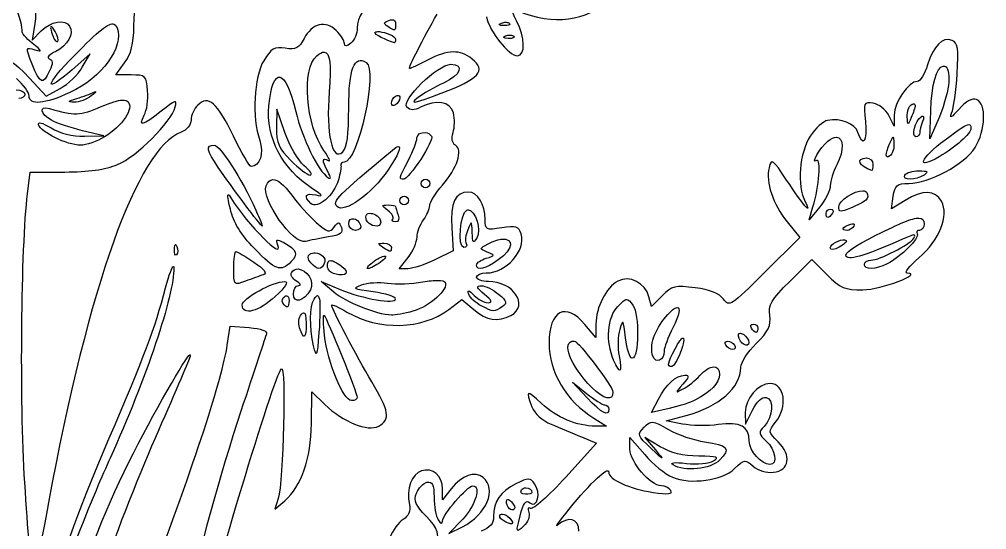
# Model space of a CAD drawing. Extents: x 11 to 129, y -2 to 168.
# Drawn here: x 68.8 to 128.8, y 90.3 to 122 of the extents above; entities that cross this region are included whole.
import ezdxf

# ---------------------------------------------------------------- set-up
doc = ezdxf.new("R2010")
doc.units = 0
doc.layers.get('0').update_dxf_attribs({"linetype": 'CONTINUOUS'})

msp = doc.modelspace()

# ---------------------------------------------------------------- linework, layer by layer
at = {"color": 7}
for points in [[(91.874357, 122.006541), (91.874357, 122.006541)], [(69.709992, 121.758493), (69.544077, 120.736541), (70.114583, 121.307047)], [(70.735802, 121.578246), (70.735802, 121.578246)], [(74.566199, 121.740303), (74.566199, 121.740303)], [(98.973459, 121.845036), (98.973459, 121.845036)], [(91.113681, 121.261299), (91.113681, 121.261299)], [(99.238043, 121.051286), (99.238043, 121.051286)], [(72.661199, 119.049269), (73.145715, 119.893182), (72.378423, 119.199753)], [(87.682917, 119.991849), (87.682917, 119.991849)], [(75.686268, 118.570265), (74.734869, 118.570265), (75.289393, 119.319918)], [(126.115298, 119.115417), (126.115298, 119.115417)], [(69.389185, 118.375687), (70.413341, 117.255617), (71.295285, 117.730214)], [(73.472034, 117.540044), (73.472034, 117.540044)], [(92.218868, 117.289792), (92.218868, 117.289792)], [(75.145525, 117.012531), (75.145525, 117.012531)], [(124.312274, 116.770548), (124.312274, 116.770548)], [(84.744938, 116.453598), (84.726199, 115.302659)], [(85.239931, 114.99839), (84.744938, 116.453598), (84.744938, 116.453598)], [(123.068732, 116.08704), (123.064874, 115.395265), (122.731389, 116.056723)], [(124.841993, 116.012626), (124.841993, 116.012626)], [(125.798351, 115.776155), (125.28517, 114.601515), (125.33974, 116.348868)], [(127.705556, 115.492829), (127.705556, 115.492829)], [(72.801757, 114.757508), (73.992382, 114.779007), (72.669465, 115.104223)], [(93.960707, 114.990674), (93.960707, 114.990674)], [(80.852258, 114.20464), (80.852258, 114.20464)], [(92.281705, 114.122508), (92.281705, 114.122508)], [(119.490242, 114.698529), (119.490242, 114.698529)], [(123.006445, 114.71231), (123.006445, 114.71231)], [(121.352798, 113.41089), (121.352798, 113.41089)], [(69.259648, 111.18839), (69.421705, 112.538315), (71.574753, 112.538315)], [(124.60938, 112.613282), (124.60938, 112.613282)], [(84.492482, 112.067577), (84.492482, 112.067577)], [(93.968423, 112.087973), (93.968423, 112.087973)], [(81.71491, 111.12445), (81.71491, 111.12445)], [(121.117981, 111.375802), (121.117981, 111.375802)], [(92.645507, 111.02964), (92.645507, 111.02964)], [(123.746175, 110.772222), (122.901716, 110.250772), (123.016919, 111.036806)], [(90.503485, 109.97296), (90.503485, 109.97296)], [(91.65332, 110.492204), (91.65332, 110.492204)], [(96.633549, 110.182423), (96.633549, 110.182423)], [(118.445689, 110.368182), (117.790296, 109.574432), (118.028421, 110.368182)], [(119.119275, 110.23589), (119.119275, 110.23589)], [(89.511299, 109.638925), (89.511299, 109.638925)], [(116.433755, 109.43277), (117.21152, 108.464835), (115.025952, 106.290841)], [(120.45928, 109.321425), (120.45928, 109.321425)], [(124.598354, 109.674753), (124.598354, 109.674753)], [(95.596716, 109.073927), (95.688215, 107.630296), (94.556572, 107.080733)], [(91.388737, 108.115365), (91.388737, 108.115365)], [(98.74195, 108.373333), (98.74195, 108.373333)], [(119.994604, 108.323724), (119.994604, 108.323724)], [(78.45447, 108.027721), (78.45447, 108.027721)], [(82.208246, 107.590057), (82.208246, 107.590057)], [(87.127842, 107.517297), (87.127842, 107.517297)], [(88.088061, 107.033881), (88.088061, 107.033881)], [(91.43945, 107.317204), (91.43945, 107.317204)], [(92.883632, 106.531723), (92.342341, 106.531723), (92.890797, 107.22901)], [(116.59526, 105.742935), (117.961173, 107.091757), (118.9032, 106.150283)], [(78.316667, 106.675039), (78.316667, 106.675039)], [(86.064547, 106.51188), (86.064547, 106.51188)], [(85.220638, 105.730808), (85.220638, 105.730808)], [(88.279882, 105.068799), (87.486132, 105.733562), (88.676757, 105.238019)], [(94.746741, 105.806325), (94.746741, 105.806325)], [(97.444938, 105.46457), (97.444938, 105.46457)], [(85.336944, 104.841147), (85.336944, 104.841147)], [(87.25793, 104.856029), (87.25793, 104.856029)], [(95.426389, 104.002197), (96.23447, 104.619007), (96.968138, 103.987865)], [(106.45731, 104.6168), (106.45731, 104.6168)], [(108.665478, 104.848863), (107.994648, 104.178035), (107.840309, 104.791535)], [(109.59152, 104.115746), (109.59152, 104.115746)], [(86.403547, 103.78998), (86.403547, 103.78998)], [(87.666381, 103.627369), (87.666381, 103.627369)], [(81.659786, 101.769223), (81.837829, 102.960399), (81.837829, 102.960399)], [(81.837829, 102.960399), (83.0257, 102.866142)], [(104.551757, 103.084974), (104.551757, 102.2576), (103.866597, 103.071744)], [(114.325355, 103.09214), (114.325355, 103.09214)], [(109.948706, 102.221769), (109.948706, 102.221769)], [(113.530504, 102.517773), (113.530504, 102.517773)], [(103.206242, 102.033807), (103.206242, 102.033807)], [(112.722423, 102.033807), (112.722423, 102.033807)], [(79.349092, 101.178871), (79.349092, 101.178871)], [(111.850399, 100.42591), (111.850399, 100.42591)], [(103.096548, 99.487742), (103.976842, 98.776674)], [(104.008259, 98.512091), (103.096548, 99.487742), (103.096548, 99.487742)], [(86.883105, 96.903094), (86.904048, 98.885815), (87.724257, 98.092065)], [(109.09267, 97.839609), (108.008979, 97.595972), (108.437274, 98.426103)], [(109.929414, 96.877739), (108.917382, 97.079483), (110.153207, 97.407456)], [(113.828711, 97.602034), (113.845797, 96.874432), (114.278503, 97.743699)], [(104.419465, 97.237132), (105.213215, 96.744344), (104.524748, 96.743243)], [(108.092765, 96.987431), (108.092765, 96.987431)], [(103.647765, 96.08509), (104.595303, 95.692626), (102.67983, 93.581471)], [(106.668423, 95.31394), (106.668423, 96.04375), (107.583441, 94.974393)], [(108.551376, 95.465525), (107.594465, 96.040993), (108.247657, 95.267089)], [(95.562539, 92.854419), (95.026757, 92.172564), (95.026757, 92.83733)], [(100.198812, 92.910643), (100.198812, 92.910643)], [(84.828174, 92.244223), (84.624774, 91.582765), (85.233868, 92.111932)], [(99.080947, 92.190203), (99.080947, 92.190203)], [(96.283529, 90.969262), (95.423632, 90.06527), (96.267544, 90.491908)], [(98.751319, 91.2818), (98.751319, 91.2818)]]:
    msp.add_lwpolyline(points, dxfattribs=at)
for points in [[(68.977425, 124.386137), (69.725331, 123.048742), (69.848109, 122.609613), (69.709992, 121.758493)], [(73.473138, 123.708143), (72.191256, 121.923858), (72.683316, 122.073828), (74.47635, 124.014066)], [(75.867618, 121.61187), (75.886623, 122.876276), (76.017783, 123.305226), (76.595221, 123.991466)], [(92.61464, 122.83116), (91.541417, 123.802414), (89.73509, 122.956961), (89.73509, 121.483436)], [(68.927266, 121.303189), (68.981924, 121.400677), (68.754199, 122.254589), (68.42125, 123.200473)], [(99.696103, 122.548938), (101.921172, 121.642327), (104.004217, 121.899968), (105.353225, 123.248979)], [(99.629956, 121.92937), (99.226949, 122.70869), (99.230172, 122.73878), (99.696103, 122.548938)], [(70.114583, 121.307047), (70.715751, 121.908217), (71.598846, 122.060538), (71.876818, 121.610769)], [(88.431466, 121.328547), (87.774969, 121.985044), (86.920098, 121.771557), (86.43276, 120.829146)], [(91.63127, 121.5799), (91.347126, 121.76002), (91.360015, 121.835172), (91.697418, 121.964648)], [(91.697418, 121.964648), (91.763698, 121.990084), (91.822643, 122.003919), (91.874357, 122.006541)], [(91.874357, 122.006541), (92.029503, 122.014406), (92.11634, 121.921372), (92.11634, 121.736996)], [(92.981199, 118.96714), (92.873949, 118.96714), (93.85992, 120.913985), (94.698786, 122.358215)], [(97.75748, 122.179072), (97.936411, 121.284399), (99.147709, 119.76089), (99.680118, 119.76089)], [(99.680118, 119.76089), (100.185638, 119.76089), (100.159193, 120.905936), (99.629956, 121.92937)], [(70.735802, 121.578246), (70.660029, 121.600423), (70.690331, 121.377278), (70.849905, 120.961438)], [(70.981646, 121.2624), (70.864682, 121.463537), (70.781268, 121.564942), (70.735802, 121.578246)], [(71.876818, 121.610769), (72.168856, 121.138239), (71.753417, 120.379826), (71.010859, 120.030985)], [(71.875715, 119.468745), (73.495352, 121.145083), (74.212585, 121.778858), (74.566199, 121.740303)], [(74.818655, 121.491705), (75.271291, 120.31216), (73.877447, 118.403906), (71.886188, 117.476654)], [(74.566199, 121.740303), (74.684069, 121.727451), (74.761652, 121.640253), (74.818655, 121.491705)], [(75.289393, 119.319918), (75.694055, 119.866675), (75.850713, 120.486706), (75.867618, 121.61187)], [(88.94134, 120.522119), (88.94134, 120.685456), (88.71171, 121.048303), (88.431466, 121.328547)], [(89.73509, 121.483436), (89.73509, 121.153575), (89.556497, 120.735798), (89.338215, 120.55464)], [(92.11634, 121.736996), (92.11634, 121.287283), (92.101202, 121.282011), (91.63127, 121.5799)], [(98.841168, 121.63392), (98.532942, 121.646614), (98.470249, 121.70931), (98.681314, 121.79377)], [(98.681314, 121.79377), (98.776813, 121.831986), (98.881542, 121.848821), (98.973459, 121.845036)], [(99.188434, 121.772827), (99.276352, 121.684909), (99.120079, 121.622433), (98.841168, 121.63392)], [(98.973459, 121.845036), (99.065374, 121.841249), (99.144472, 121.816786), (99.188434, 121.772827)], [(69.557855, 120.543063), (69.156286, 120.863803), (68.872611, 121.205704), (68.927266, 121.303189)], [(70.849905, 120.961438), (70.940639, 120.724981), (71.07062, 120.587392), (71.138742, 120.655512)], [(71.138742, 120.655512), (71.206865, 120.723635), (71.136081, 120.996826), (70.981646, 121.2624)], [(86.43276, 120.829146), (86.126757, 120.2374), (85.923363, 120.132918), (85.265839, 120.229424)], [(92.050195, 120.571175), (91.553301, 120.697159), (90.743958, 121.122533), (90.832562, 121.211137)], [(90.832562, 121.211137), (90.880159, 121.258734), (90.984417, 121.272249), (91.113681, 121.261299)], [(91.113681, 121.261299), (91.501474, 121.228445), (92.11634, 120.978191), (92.11634, 120.788354)], [(92.11634, 120.788354), (92.11634, 120.659807), (92.086577, 120.561947), (92.050195, 120.571175)], [(99.105751, 120.84017), (98.797525, 120.852864), (98.734832, 120.91556), (98.945898, 121.00002)], [(98.945898, 121.00002), (99.041396, 121.038236), (99.146126, 121.055071), (99.238043, 121.051286)], [(99.453017, 120.979077), (99.540935, 120.891159), (99.384663, 120.828683), (99.105751, 120.84017)], [(99.238043, 121.051286), (99.329957, 121.047499), (99.409055, 121.023036), (99.453017, 120.979077)], [(126.669823, 120.71394), (126.062128, 120.947138), (125.506051, 120.393813), (125.148467, 119.200303)], [(69.550689, 119.244401), (69.132854, 120.308105), (69.133827, 120.313913), (69.708889, 120.137369)], [(69.708889, 120.137369), (70.207451, 119.984311), (70.18655, 120.040914), (69.557855, 120.543063)], [(85.265839, 120.229424), (84.588629, 120.328817), (84.388466, 120.21349), (83.928037, 119.458272)], [(89.338215, 120.55464), (89.064011, 120.327073), (88.94134, 120.316933), (88.94134, 120.522119)], [(96.865612, 119.560247), (96.118576, 120.165162), (95.378919, 120.147972), (94.100715, 119.496307)], [(126.980157, 118.633655), (127.078994, 120.227705), (127.026853, 120.576935), (126.669823, 120.71394)], [(67.774673, 119.255424), (67.774673, 119.788443), (68.41884, 119.437229), (69.389185, 118.375687)], [(71.010859, 120.030985), (70.613468, 119.844301), (70.430768, 119.639534), (70.605165, 119.576232)], [(70.605165, 119.576232), (70.84397, 119.489545), (70.84984, 119.302191), (70.628868, 118.817209)], [(87.665278, 113.874463), (86.53377, 115.463523), (86.266254, 118.968322), (87.21659, 119.757032)], [(87.21659, 119.757032), (87.405377, 119.913708), (87.560311, 119.994468), (87.682917, 119.991849)], [(87.682917, 119.991849), (88.050737, 119.983992), (88.131692, 119.226801), (87.993801, 117.527366)], [(89.205923, 116.534627), (89.205923, 118.936886), (89.541181, 119.810538), (90.286857, 119.349684)], [(94.948485, 117.432557), (97.314794, 118.332301), (97.764944, 118.832015), (96.865612, 119.560247)], [(70.628868, 118.817209), (70.224591, 117.92992), (70.037946, 118.003969), (69.550689, 119.244401)], [(72.378423, 119.199753), (70.468823, 117.474083), (70.125821, 117.657586), (71.875715, 119.468745)], [(71.295285, 117.730214), (71.780425, 117.991475), (72.394947, 118.585158), (72.661199, 119.049269)], [(83.928037, 119.458272), (83.31244, 118.448534), (83.184379, 115.916651), (83.677235, 114.502847)], [(84.245537, 116.659753), (84.486544, 119.167955), (85.295542, 118.99331), (85.92454, 116.297052)], [(90.286857, 119.349684), (91.044508, 118.881429), (89.778659, 113.146307), (88.917639, 113.146307)], [(92.815283, 116.57707), (92.424163, 116.971191), (94.744828, 119.231723), (95.540491, 119.231723)], [(94.100715, 119.496307), (93.529853, 119.205265), (93.026148, 118.96714), (92.981199, 118.96714)], [(95.540491, 119.231723), (96.42451, 119.231723), (96.163641, 118.553724), (95.092904, 118.06866)], [(125.148467, 119.200303), (124.979241, 118.635486), (124.689887, 118.17339), (124.505201, 118.17339)], [(125.33974, 116.348868), (125.389742, 117.949413), (125.714334, 119.060793), (126.115298, 119.115417)], [(126.115298, 119.115417), (126.172581, 119.12322), (126.231314, 119.109394), (126.291137, 119.072423)], [(126.291137, 119.072423), (126.449294, 118.974678), (126.515543, 118.47182), (126.442171, 117.924792)], [(69.362173, 117.264437), (69.362173, 117.492111), (69.004984, 117.979128), (68.568423, 118.346471)], [(76.719244, 117.589102), (76.641641, 118.523763), (76.592949, 118.570265), (75.686268, 118.570265)], [(126.636749, 116.189015), (126.760232, 116.480057), (126.914834, 117.580136), (126.980157, 118.633655)], [(95.092904, 118.06866), (94.547202, 117.821448), (93.803058, 117.39177), (93.439257, 117.113403)], [(124.505201, 118.17339), (123.981365, 118.17339), (123.073078, 116.854043), (123.068732, 116.08704)], [(126.442171, 117.924792), (126.370331, 117.389199), (126.080599, 116.422241), (125.798351, 115.776155)], [(68.552438, 117.644223), (68.852068, 117.644223), (69.09759, 117.525162), (69.09759, 117.37964)], [(69.09759, 117.37964), (69.09759, 117.234121), (68.925844, 117.115057), (68.71615, 117.115057)], [(71.886188, 117.476654), (70.323411, 116.74893), (69.362173, 116.668129), (69.362173, 117.264437)], [(73.214066, 117.267191), (72.931593, 117.038117), (72.455343, 116.860543), (72.155733, 116.873074)], [(72.317791, 117.109545), (72.706571, 117.226924), (73.182821, 117.403928), (73.376124, 117.503112)], [(73.472034, 117.540044), (73.519823, 117.54126), (73.425922, 117.438994), (73.214066, 117.267191)], [(73.376124, 117.503112), (73.424449, 117.527908), (73.456106, 117.539637), (73.472034, 117.540044)], [(76.511438, 116.067747), (76.670495, 116.364949), (76.764041, 117.049558), (76.719244, 117.589102)], [(82.050049, 114.758061), (81.037371, 116.851376), (80.475596, 117.343078), (79.831407, 116.698889)], [(87.993801, 117.527366), (87.783913, 114.940602), (88.184874, 113.146103), (88.828894, 113.790126)], [(91.851757, 116.819053), (91.851757, 116.964573), (91.970818, 117.15741), (92.11634, 117.247348)], [(92.11634, 117.247348), (92.152721, 117.269833), (92.187243, 117.283682), (92.218868, 117.289792)], [(92.380923, 117.146476), (92.380923, 117.000957), (92.261859, 116.80812), (92.11634, 116.718182)], [(92.218868, 117.289792), (92.313746, 117.308122), (92.380923, 117.255617), (92.380923, 117.146476)], [(93.439257, 117.113403), (92.943319, 116.733935), (93.320957, 116.813717), (94.948485, 117.432557)], [(128.190075, 117.035131), (127.898793, 117.146908), (127.526915, 116.944225), (127.082132, 116.431548)], [(70.751237, 115.752451), (70.049311, 116.133352), (69.949952, 116.682661), (70.618945, 116.483915)], [(70.618945, 116.483915), (72.143487, 116.030993), (72.546554, 116.04581), (73.843004, 116.603529)], [(72.155733, 116.873074), (71.71861, 116.891322), (71.750563, 116.938292), (72.317791, 117.109545)], [(73.843004, 116.603529), (74.462615, 116.870076), (74.873299, 117.002148), (75.145525, 117.012531)], [(75.50106, 116.90284), (75.894415, 116.509484), (75.151491, 115.39739), (74.044198, 114.72223)], [(74.853933, 113.004092), (76.0303, 113.490832), (78.189032, 115.648085), (78.432973, 116.580928)], [(75.145525, 117.012531), (75.308861, 117.01876), (75.422356, 116.98154), (75.50106, 116.90284)], [(78.432973, 116.580928), (78.556604, 117.053682), (78.448315, 117.021745), (77.568117, 116.324614)], [(79.831407, 116.698889), (79.603019, 116.470501), (79.41634, 116.051036), (79.41634, 115.766785)], [(86.956965, 111.49707), (85.076961, 112.727703), (84.054707, 114.673733), (84.245537, 116.659753)], [(88.828894, 113.790126), (89.098715, 114.059945), (89.205923, 114.838926), (89.205923, 116.534627)], [(92.11634, 116.718182), (91.970818, 116.628243), (91.851757, 116.673531), (91.851757, 116.819053)], [(93.658092, 116.561085), (93.262331, 116.349283), (93.036779, 116.353875), (92.815283, 116.57707)], [(95.706957, 116.208308), (95.528136, 116.920786), (94.621423, 117.076649), (93.658092, 116.561085)], [(121.772274, 116.80748), (121.176257, 116.892634), (121.153019, 116.839255), (121.283346, 115.682999)], [(122.731389, 116.056723), (122.54799, 116.420527), (122.116418, 116.758308), (121.772274, 116.80748)], [(123.885082, 115.975144), (123.874852, 116.293979), (123.985401, 116.628243), (124.130923, 116.718182)], [(124.130923, 116.718182), (124.203683, 116.763151), (124.267691, 116.779706), (124.312274, 116.770548)], [(124.376767, 116.667469), (124.366542, 116.54974), (124.25599, 116.215473), (124.130923, 115.924432)], [(124.312274, 116.770548), (124.356859, 116.761387), (124.381875, 116.726335), (124.376767, 116.667469)], [(128.089753, 114.055813), (128.757268, 115.135874), (128.813027, 116.796083), (128.190075, 117.035131)], [(77.568117, 116.324614), (76.388386, 115.390255), (76.112965, 115.323191), (76.511438, 116.067747)], [(85.92454, 116.297052), (86.30594, 114.662122), (87.323312, 112.566044), (87.912222, 112.202076)], [(95.683807, 114.984609), (95.785291, 115.304322), (95.795629, 115.855011), (95.706957, 116.208308)], [(124.130923, 115.924432), (123.911693, 115.414253), (123.903032, 115.416251), (123.885082, 115.975144)], [(124.420314, 114.733807), (124.112401, 114.733807), (124.370981, 115.745805), (124.73671, 115.971836)], [(124.73671, 115.971836), (124.780353, 115.998808), (124.815693, 116.012095), (124.841993, 116.012626)], [(124.841993, 116.012626), (124.920891, 116.014218), (124.920629, 115.899195), (124.837032, 115.681345)], [(127.082132, 116.431548), (126.63809, 115.919617), (126.487851, 115.838072), (126.636749, 116.189015)], [(69.947014, 115.473536), (69.878818, 115.69006), (70.165541, 115.616934), (70.725329, 115.275651)], [(72.537173, 114.205743), (71.728025, 114.205038), (70.094706, 115.004633), (69.947014, 115.473536)], [(72.669465, 115.104223), (71.941859, 115.28309), (71.07866, 115.574775), (70.751237, 115.752451)], [(79.41634, 115.766785), (79.41634, 115.468473), (79.154488, 115.150166), (78.797325, 115.014375)], [(118.93572, 115.747492), (118.674667, 115.697217), (118.188977, 115.252619), (117.85644, 114.759161)], [(120.823632, 114.99784), (120.648834, 115.548574), (119.751949, 115.904685), (118.93572, 115.747492)], [(121.283346, 115.682999), (121.421694, 114.455572), (121.132481, 114.02474), (120.823632, 114.99784)], [(124.837032, 115.681345), (124.739541, 115.427289), (124.66009, 115.110514), (124.66009, 114.976893)], [(126.240424, 114.54474), (127.129306, 115.208352), (127.530118, 115.486671), (127.705556, 115.492829)], [(127.705556, 115.492829), (127.810819, 115.496526), (127.83509, 115.402261), (127.83509, 115.234861)], [(78.797325, 115.014375), (76.084517, 113.982966), (73.042622, 105.47808), (70.564925, 91.997279)], [(70.725329, 115.275651), (71.294094, 114.928893), (72.037375, 114.743707), (72.801757, 114.757508)], [(74.044198, 114.72223), (73.57916, 114.438678), (72.900975, 114.206009), (72.537173, 114.205743)], [(83.139249, 112.881723), (83.039658, 112.881723), (82.54932, 113.726022), (82.050049, 114.758061)], [(84.726199, 115.302659), (84.710578, 114.333771), (84.850297, 114.009432), (85.60759, 113.25214)], [(86.426698, 112.947868), (86.046115, 113.275288), (85.512106, 114.198025), (85.239931, 114.99839)], [(93.439257, 114.657186), (93.439257, 114.895878), (93.706569, 115.018857), (93.960707, 114.990674)], [(94.343251, 114.769635), (94.421065, 114.643727), (94.119164, 113.988884), (93.672423, 113.314426)], [(93.960707, 114.990674), (94.113192, 114.973763), (94.261034, 114.902663), (94.343251, 114.769635)], [(95.827675, 114.199678), (95.62498, 114.324951), (95.57004, 114.626161), (95.683807, 114.984609)], [(117.85644, 114.759161), (117.18535, 113.763338), (117.02921, 111.692538), (117.548863, 110.68127)], [(122.808007, 114.336932), (122.917622, 114.592021), (122.974594, 114.718852), (123.006445, 114.71231)], [(124.66009, 114.976893), (124.66009, 114.843278), (124.55221, 114.733807), (124.420314, 114.733807)], [(127.83509, 115.234861), (127.83509, 114.934074), (126.849293, 114.055728), (125.872765, 113.486407)], [(81.099753, 112.828256), (80.37935, 113.88983), (80.322838, 114.20464), (80.852258, 114.20464)], [(80.852258, 114.20464), (81.220928, 114.20464), (82.534983, 112.152975), (83.436906, 110.169743)], [(83.677235, 114.502847), (83.958331, 113.69649), (83.688024, 112.881723), (83.139249, 112.881723)], [(92.281705, 114.122508), (92.497456, 114.145862), (92.273498, 113.59535), (91.65332, 112.674465)], [(91.917904, 113.900368), (92.089207, 114.043212), (92.209789, 114.114724), (92.281705, 114.122508)], [(92.91009, 113.278598), (93.201132, 113.84946), (93.439257, 114.469672), (93.439257, 114.657186)], [(95.022899, 111.726926), (95.945238, 112.777414), (96.310806, 113.901087), (95.827675, 114.199678)], [(118.258277, 113.246628), (117.865734, 113.004024), (118.462507, 114.046762), (118.945643, 114.447726)], [(118.945643, 114.447726), (119.162068, 114.627344), (119.34597, 114.703885), (119.490242, 114.698529)], [(119.490242, 114.698529), (119.923066, 114.682456), (119.996687, 113.925991), (119.502369, 112.978187)], [(122.808007, 113.543182), (122.495062, 113.349772), (122.495062, 113.608671), (122.808007, 114.336932)], [(123.05385, 114.286219), (123.064081, 113.967384), (122.953526, 113.63312), (122.808007, 113.543182)], [(123.006445, 114.71231), (123.038297, 114.705765), (123.04489, 114.565667), (123.05385, 114.286219)], [(125.872765, 113.486407), (124.393844, 112.624184), (124.647957, 113.355851), (126.240424, 114.54474)], [(87.934823, 113.246628), (88.108959, 113.139003), (87.987838, 113.421473), (87.665278, 113.874463)], [(88.47777, 110.389128), (88.171827, 110.716644), (88.49513, 111.04626), (91.917904, 113.900368)], [(123.976584, 111.82339), (125.224122, 111.82339), (127.459878, 113.036655), (128.089753, 114.055813)], [(71.574753, 112.538315), (73.028624, 112.538075), (74.093189, 112.689321), (74.853933, 113.004092)], [(85.60759, 113.25214), (86.102362, 112.757371), (86.644912, 112.352557), (86.813099, 112.352557)], [(86.813099, 112.352557), (86.981287, 112.352557), (86.807277, 112.620445), (86.426698, 112.947868)], [(87.909465, 112.567531), (87.532597, 113.271695), (87.540569, 113.49029), (87.934823, 113.246628)], [(88.720303, 112.947868), (88.744174, 112.838727), (88.6749, 112.435205), (88.566515, 112.051042)], [(88.917639, 113.146307), (88.785099, 113.146307), (88.696427, 113.057006), (88.720303, 112.947868)], [(92.620702, 112.087973), (92.302322, 112.087973), (92.301385, 112.084654), (92.91009, 113.278598)], [(93.672423, 113.314426), (93.225682, 112.639969), (92.752508, 112.087973), (92.620702, 112.087973)], [(116.393516, 112.03616), (115.530709, 113.339612), (115.452793, 113.395052), (115.305417, 112.80786)], [(118.028421, 110.368182), (118.415991, 111.658984), (118.557525, 113.431574), (118.258277, 113.246628)], [(119.502369, 112.978187), (119.284984, 112.56137), (119.105533, 111.98214), (119.10384, 111.691098)], [(121.683529, 112.638086), (120.887374, 112.889504), (120.66423, 113.41089), (121.352798, 113.41089)], [(121.352798, 113.41089), (121.57108, 113.41089), (121.749673, 113.232297), (121.749673, 113.014015)], [(121.749673, 113.014015), (121.749673, 112.795733), (121.71991, 112.6266), (121.683529, 112.638086)], [(83.825512, 109.177557), (83.744316, 109.177557), (81.909722, 111.634699), (81.099753, 112.828256)], [(87.912222, 112.202076), (88.117138, 112.075417), (88.116639, 112.180426), (87.909465, 112.567531)], [(91.65332, 112.674465), (90.657395, 111.19564), (88.903378, 109.933514), (88.47777, 110.389128)], [(115.305417, 112.80786), (115.079238, 111.906688), (115.530723, 110.556475), (116.433755, 109.43277)], [(124.924673, 112.352557), (124.401893, 112.014711), (123.525246, 112.014711), (123.734048, 112.352557)], [(123.734048, 112.352557), (123.823984, 112.498079), (124.217786, 112.61554), (124.60938, 112.613282)], [(124.60938, 112.613282), (125.166264, 112.610113), (125.235089, 112.553163), (124.924673, 112.352557)], [(84.076867, 111.674563), (84.174632, 111.929331), (84.314736, 112.059644), (84.492482, 112.067577)], [(84.492482, 112.067577), (84.788728, 112.080805), (85.188439, 111.753757), (85.667122, 111.095784)], [(88.566515, 112.051042), (88.297927, 111.099061), (87.239814, 110.190616), (86.851685, 110.578745)], [(93.70384, 111.82339), (93.70384, 111.968912), (93.822901, 112.087973), (93.968423, 112.087973)], [(93.968423, 111.558807), (93.822901, 111.558807), (93.70384, 111.677871), (93.70384, 111.82339)], [(93.968423, 112.087973), (94.113943, 112.087973), (94.233007, 111.968912), (94.233007, 111.82339)], [(94.233007, 111.82339), (94.233007, 111.677871), (94.113943, 111.558807), (93.968423, 111.558807)], [(94.233007, 110.449761), (94.233007, 110.6574), (94.588437, 111.232106), (95.022899, 111.726926)], [(117.548863, 110.68127), (118.001954, 109.799526), (117.430409, 110.469717), (116.393516, 112.03616)], [(123.016919, 111.036806), (123.117252, 111.720421), (123.242781, 111.82339), (123.976584, 111.82339)], [(69.090424, 93.237513), (68.771556, 98.335346), (68.861392, 107.872118), (69.259648, 111.18839)], [(81.854918, 110.23589), (81.720755, 110.812659), (81.673406, 111.090131), (81.71491, 111.12445)], [(81.71491, 111.12445), (81.739811, 111.145038), (81.796769, 111.078072), (81.886338, 110.935381)], [(86.524262, 108.220095), (85.759355, 108.012577), (83.7565, 110.839704), (84.076867, 111.674563)], [(86.851685, 110.578745), (86.388344, 111.042083), (86.510427, 111.255909), (87.155404, 111.111219)], [(87.155404, 111.111219), (87.647283, 111.000873), (87.612801, 111.067768), (86.956965, 111.49707)], [(96.63741, 111.294223), (95.814718, 111.294223), (95.499053, 110.621166), (95.596716, 109.073927)], [(97.67259, 109.588763), (97.67259, 110.540103), (97.214868, 111.294223), (96.63741, 111.294223)], [(119.10384, 111.691098), (119.10222, 111.400057), (118.806191, 110.804746), (118.445689, 110.368182)], [(119.633007, 110.367078), (119.633007, 110.785442), (120.61902, 111.377496), (121.117981, 111.375802)], [(121.117981, 111.375802), (121.233128, 111.375413), (121.322538, 111.343011), (121.367683, 111.269969)], [(121.367683, 111.269969), (121.465126, 111.1123), (121.441983, 110.897264), (121.31642, 110.792065)], [(126.003953, 110.725921), (125.62505, 111.433906), (124.842626, 111.449869), (123.746175, 110.772222)], [(81.886338, 110.935381), (82.951306, 109.238788), (85.188871, 106.983516), (84.798958, 107.999609)], [(85.667122, 111.095784), (86.06413, 110.550082), (86.75101, 109.788449), (87.192886, 109.403004)], [(92.380923, 110.765057), (92.380923, 110.910579), (92.499984, 111.02964), (92.645507, 111.02964)], [(92.645507, 110.500473), (92.499984, 110.500473), (92.380923, 110.619537), (92.380923, 110.765057)], [(92.645507, 111.02964), (92.791026, 111.02964), (92.91009, 110.910579), (92.91009, 110.765057)], [(92.91009, 110.765057), (92.91009, 110.619537), (92.791026, 110.500473), (92.645507, 110.500473)], [(121.31642, 110.792065), (121.190853, 110.686861), (120.760795, 110.4616), (120.360612, 110.291564)], [(124.606623, 107.208616), (125.891981, 108.308831), (126.490801, 109.816234), (126.003953, 110.725921)], [(83.34375, 107.788493), (82.496431, 108.667189), (82.048553, 109.403439), (81.854918, 110.23589)], [(83.436906, 110.169743), (83.685078, 109.624038), (83.860095, 109.177557), (83.825512, 109.177557)], [(90.264257, 109.75082), (90.264257, 109.8945), (90.36672, 109.964164), (90.503485, 109.97296)], [(90.503485, 109.97296), (90.731425, 109.987622), (91.053906, 109.833622), (91.153369, 109.574432)], [(91.648909, 110.135018), (91.213884, 110.465354), (91.214417, 110.484245), (91.65332, 110.492204)], [(91.935543, 109.614118), (92.030293, 109.708868), (91.901309, 109.943358), (91.648909, 110.135018)], [(91.65332, 110.492204), (91.907981, 110.49683), (92.11634, 110.450534), (92.11634, 110.389678)], [(92.11634, 110.389678), (92.11634, 110.328817), (92.188414, 110.090692), (92.276744, 109.860512)], [(93.844401, 109.558997), (94.058057, 109.841473), (94.233007, 110.242124), (94.233007, 110.449761)], [(96.350226, 107.85464), (95.941309, 107.85464), (96.125812, 110.032532), (96.546458, 110.170846)], [(96.546458, 110.170846), (96.575606, 110.18043), (96.604602, 110.183927), (96.633549, 110.182423)], [(96.633549, 110.182423), (97.067774, 110.159828), (97.457974, 108.951993), (97.152796, 108.429007)], [(118.839257, 109.971307), (118.839257, 110.116829), (118.965164, 110.23589), (119.119275, 110.23589)], [(118.955563, 109.706723), (118.891391, 109.706723), (118.839257, 109.825787), (118.839257, 109.971307)], [(119.236132, 109.971307), (119.146196, 109.825787), (119.019735, 109.706723), (118.955563, 109.706723)], [(119.119275, 110.23589), (119.273385, 110.23589), (119.326067, 110.116829), (119.236132, 109.971307)], [(120.360612, 110.291564), (119.758869, 110.035879), (119.633007, 110.04916), (119.633007, 110.367078)], [(87.192886, 109.403004), (87.89521, 108.790365), (88.033372, 108.753235), (88.293662, 109.109205)], [(88.293662, 109.109205), (88.560439, 109.474031), (88.608608, 109.472245), (88.754481, 109.092119)], [(89.205923, 109.331895), (89.205923, 109.565513), (89.34846, 109.662186), (89.511299, 109.638925)], [(89.624848, 108.912973), (89.394442, 108.912973), (89.205923, 109.101489), (89.205923, 109.331895)], [(89.511299, 109.638925), (89.674136, 109.615661), (89.857275, 109.472465), (89.939041, 109.227166)], [(90.961546, 109.177557), (90.568396, 109.177557), (90.264257, 109.42758), (90.264257, 109.75082)], [(91.153369, 109.574432), (91.240681, 109.346893), (91.159045, 109.177557), (90.961546, 109.177557)], [(92.100355, 109.44214), (91.915014, 109.44214), (91.840789, 109.519367), (91.935543, 109.614118)], [(92.276744, 109.860512), (92.371384, 109.613881), (92.298943, 109.44214), (92.100355, 109.44214)], [(93.447526, 108.485782), (93.452157, 108.793579), (93.63075, 109.276523), (93.844401, 109.558997)], [(96.87002, 108.780682), (96.846144, 109.544392), (96.835547, 109.551157), (96.596618, 108.954866)], [(98.703364, 109.071723), (97.728938, 108.915906), (97.67259, 108.944303), (97.67259, 109.588763)], [(120.308246, 109.278428), (120.367109, 109.301018), (120.417661, 109.315219), (120.45928, 109.321425)], [(120.45928, 109.321425), (120.584138, 109.340038), (120.626367, 109.286734), (120.556844, 109.174249)], [(121.975121, 108.628547), (123.414051, 109.352024), (124.206381, 109.682034), (124.598354, 109.674753)], [(124.598354, 109.674753), (124.833538, 109.670384), (124.924673, 109.544564), (124.924673, 109.309848)], [(124.924673, 109.309848), (124.924673, 109.091566), (124.798212, 108.912973), (124.644105, 108.912973)], [(88.754481, 109.092119), (88.880301, 108.764217), (88.694554, 108.630486), (87.937027, 108.502868)], [(89.939041, 109.227166), (89.996645, 109.054361), (89.855257, 108.912973), (89.624848, 108.912973)], [(96.596618, 108.954866), (96.460042, 108.614004), (96.415219, 108.227049), (96.496849, 108.094969)], [(97.152796, 108.429007), (96.942676, 108.06892), (96.890228, 108.134125), (96.87002, 108.780682)], [(99.908871, 108.688076), (99.758799, 109.160908), (99.592031, 109.213828), (98.703364, 109.071723)], [(120.146188, 108.912973), (119.765603, 108.912973), (119.849877, 109.102536), (120.308246, 109.278428)], [(120.556844, 109.174249), (120.467938, 109.030395), (120.28312, 108.912973), (120.146188, 108.912973)], [(124.644105, 108.912973), (124.489989, 108.912973), (124.426269, 108.811881), (124.502443, 108.688629)], [(84.798958, 107.999609), (84.652654, 108.380869), (84.707792, 108.40225), (85.182052, 108.148436)], [(85.182052, 108.148436), (85.983154, 107.719698), (86.090994, 107.423579), (85.617513, 106.950095)], [(87.937027, 108.502868), (87.397946, 108.412049), (86.762203, 108.284648), (86.524262, 108.220095)], [(91.32259, 107.85464), (90.983421, 108.073828), (90.993042, 108.111894), (91.388737, 108.115365)], [(91.388737, 108.115365), (91.6434, 108.117592), (91.851757, 108.000162), (91.851757, 107.85464)], [(92.890797, 107.22901), (93.1924, 107.612437), (93.442897, 108.177985), (93.447526, 108.485782)], [(97.745903, 106.26714), (98.981548, 106.26714), (100.232735, 107.667668), (99.908871, 108.688076)], [(97.859452, 108.077881), (98.214623, 108.267963), (98.513669, 108.358395), (98.74195, 108.373333)], [(98.74195, 108.373333), (99.42679, 108.41815), (99.474985, 107.779244), (98.491698, 107.079079)], [(119.10384, 107.817158), (119.10384, 108.055094), (119.71716, 108.372207), (119.994604, 108.323724)], [(120.090517, 108.279077), (120.154914, 108.214679), (119.959109, 108.029197), (119.655607, 107.866767)], [(120.098786, 107.28303), (119.91833, 107.463483), (120.529491, 107.901695), (121.975121, 108.628547)], [(119.994604, 108.323724), (120.034239, 108.316799), (120.067369, 108.302222), (120.090517, 108.279077)], [(124.108326, 108.576181), (121.269822, 107.34482), (120.337749, 107.044064), (120.098786, 107.28303)], [(121.627855, 107.06089), (122.162102, 107.06089), (124.040781, 108.024216), (124.288573, 108.425147)], [(124.502443, 108.688629), (124.660525, 108.432848), (123.489844, 107.2723), (122.626659, 106.828827)], [(124.288573, 108.425147), (124.414785, 108.629368), (124.35218, 108.681963), (124.108326, 108.576181)], [(78.51786, 107.397132), (78.429942, 107.309214), (78.367467, 107.465484), (78.378953, 107.744395)], [(78.378953, 107.744395), (78.386889, 107.937038), (78.414366, 108.033795), (78.45447, 108.027721)], [(78.45447, 108.027721), (78.478532, 108.024078), (78.507133, 107.983398), (78.538807, 107.904249)], [(78.538807, 107.904249), (78.615238, 107.713255), (78.605778, 107.485053), (78.51786, 107.397132)], [(82.062173, 106.538339), (82.062173, 107.116821), (82.127767, 107.590057), (82.208246, 107.590057)], [(82.208246, 107.590057), (82.288727, 107.590057), (82.786497, 107.296958), (83.313984, 106.938521)], [(85.617513, 106.950095), (84.977159, 106.309741), (84.655499, 106.428162), (83.34375, 107.788493)], [(86.787742, 107.435165), (86.891334, 107.49919), (87.010234, 107.523173), (87.127842, 107.517297)], [(87.127842, 107.517297), (87.480668, 107.499661), (87.82212, 107.210408), (87.705517, 106.906548)], [(91.851757, 107.85464), (91.851757, 107.531953), (91.821914, 107.531953), (91.32259, 107.85464)], [(96.496849, 108.094969), (96.578479, 107.962886), (96.512702, 107.85464), (96.350226, 107.85464)], [(97.810396, 107.563598), (97.298829, 107.766572), (97.300223, 107.77859), (97.859452, 108.077881)], [(97.738737, 107.177747), (98.310785, 107.349335), (98.313212, 107.364101), (97.810396, 107.563598)], [(119.655607, 107.866767), (119.351908, 107.704232), (119.10384, 107.681999), (119.10384, 107.817158)], [(83.313984, 106.938521), (83.975837, 106.488778), (84.155678, 106.245098), (83.894964, 106.152487)], [(86.843966, 106.904897), (86.6546, 107.133071), (86.632768, 107.339387), (86.787742, 107.435165)], [(87.705517, 106.906548), (87.522919, 106.430668), (87.237962, 106.43016), (86.843966, 106.904897)], [(87.883007, 106.683308), (87.883007, 106.917394), (87.946617, 107.034285), (88.088061, 107.033881)], [(88.088061, 107.033881), (88.229502, 107.033475), (88.44838, 106.916107), (88.758339, 106.681103)], [(90.411983, 106.539992), (90.275029, 106.535367), (90.394093, 106.706676), (90.676566, 106.920329)], [(91.174866, 106.936867), (90.892393, 106.723217), (90.548937, 106.544621), (90.411983, 106.539992)], [(90.676566, 106.920329), (90.95904, 107.13398), (91.302496, 107.312576), (91.43945, 107.317204)], [(91.43945, 107.317204), (91.576404, 107.32183), (91.45734, 107.150521), (91.174866, 106.936867)], [(94.556572, 107.080733), (93.934215, 106.778662), (93.181339, 106.531723), (92.883632, 106.531723)], [(97.143423, 106.765437), (97.143423, 106.893984), (97.411314, 107.079534), (97.738737, 107.177747)], [(98.491698, 107.079079), (97.680258, 106.501286), (97.143423, 106.376298), (97.143423, 106.765437)], [(121.220507, 106.796307), (121.220507, 106.941829), (121.403776, 107.06089), (121.627855, 107.06089)], [(123.884532, 106.256116), (123.676438, 106.262218), (124.001634, 106.690767), (124.606623, 107.208616)], [(78.343125, 106.57582), (78.382196, 104.920099), (76.619001, 99.654701), (74.385399, 94.757765)], [(77.833251, 105.341098), (78.054776, 106.168749), (78.247734, 106.690524), (78.316667, 106.675039)], [(78.316667, 106.675039), (78.332576, 106.671466), (78.341624, 106.639487), (78.343125, 106.57582)], [(82.789779, 105.752305), (82.073465, 105.490543), (82.062173, 105.502871), (82.062173, 106.538339)], [(85.643971, 106.283125), (85.750905, 106.456147), (85.902794, 106.522207), (86.064547, 106.51188)], [(86.064547, 106.51188), (86.549814, 106.480895), (87.123002, 105.766557), (86.831289, 105.221484)], [(88.346029, 106.200993), (88.091368, 106.25882), (87.883007, 106.475697), (87.883007, 106.683308)], [(88.758339, 106.681103), (89.284014, 106.282544), (89.072472, 106.036034), (88.346029, 106.200993)], [(122.626659, 106.828827), (121.9101, 106.460688), (121.220507, 106.444638), (121.220507, 106.796307)], [(82.59134, 104.276703), (82.59134, 104.684963), (84.504877, 105.743197), (85.220638, 105.730808)], [(83.894964, 106.152487), (83.687181, 106.07868), (83.189961, 105.898541), (82.789779, 105.752305)], [(85.220638, 105.730808), (85.488867, 105.726162), (85.28709, 105.40109), (84.64572, 104.804766)], [(85.959267, 105.762227), (85.701545, 105.912268), (85.559561, 106.146546), (85.643971, 106.283125)], [(86.09707, 105.481659), (86.278974, 105.486081), (86.21699, 105.612187), (85.959267, 105.762227)], [(89.999673, 105.52796), (90.363475, 105.665202), (91.093282, 105.709717), (91.62135, 105.627178)], [(91.62135, 105.627178), (92.149416, 105.54464), (93.133932, 105.580414), (93.809123, 105.706553)], [(93.809123, 105.706553), (94.18506, 105.776784), (94.506923, 105.81007), (94.746741, 105.806325)], [(94.746741, 105.806325), (94.98656, 105.80258), (95.144079, 105.761897), (95.191572, 105.685057)], [(97.143423, 106.002557), (97.143423, 106.148079), (97.414481, 106.26714), (97.745903, 106.26714)], [(97.878194, 105.737973), (97.47401, 105.737973), (97.143423, 105.857037), (97.143423, 106.002557)], [(99.277178, 103.630676), (100.418059, 104.241259), (99.42447, 105.737973), (97.878194, 105.737973)], [(105.910504, 105.757266), (105.182091, 105.36743), (104.551757, 104.127684), (104.551757, 103.084974)], [(107.840309, 104.791535), (107.62451, 105.651354), (106.636642, 106.145883), (105.910504, 105.757266)], [(115.025952, 106.290841), (112.939994, 104.215723), (112.823904, 104.140466), (112.466659, 104.641055)], [(115.344002, 103.614141), (115.24727, 104.27322), (115.441597, 104.603604), (116.59526, 105.742935)], [(118.9032, 106.150283), (119.728688, 105.324794), (120.002946, 105.210094), (121.127904, 105.21983)], [(121.127904, 105.21983), (122.256618, 105.229584), (124.907508, 106.226133), (123.884532, 106.256116)], [(74.318151, 95.94839), (76.558236, 101.183186), (77.127092, 102.702795), (77.833251, 105.341098)], [(85.76634, 104.952492), (85.76634, 105.238968), (85.91517, 105.477228), (86.09707, 105.481659)], [(86.831289, 105.221484), (86.44235, 104.494748), (85.76634, 104.323992), (85.76634, 104.952492)], [(88.676757, 105.238019), (90.086191, 104.651756), (92.11634, 104.30567), (92.11634, 104.651528)], [(90.727279, 105.086438), (89.48004, 105.258785), (89.405751, 105.303907), (89.999673, 105.52796)], [(95.191572, 105.685057), (95.443858, 105.276848), (94.214614, 104.17052), (93.193966, 103.886993)], [(96.658907, 104.939262), (96.561148, 105.235161), (96.641624, 105.218924), (96.987431, 104.873117)], [(97.635658, 104.935404), (97.146, 105.343333), (97.104939, 105.457656), (97.444938, 105.46457)], [(97.444938, 105.46457), (97.683475, 105.469413), (98.159725, 105.237819), (98.503272, 104.949735)], [(110.714344, 105.342752), (109.469408, 105.502922), (109.271856, 105.45524), (108.665478, 104.848863)], [(112.466659, 104.641055), (112.214474, 104.994433), (111.642706, 105.22331), (110.714344, 105.342752)], [(84.64572, 104.804766), (83.625526, 103.856234), (82.59134, 103.590457), (82.59134, 104.276703)], [(85.115908, 104.396867), (85.032184, 104.532334), (85.084872, 104.717771), (85.232765, 104.809174)], [(85.501757, 104.562783), (85.501757, 104.098034), (85.342716, 104.02988), (85.115908, 104.396867)], [(85.232765, 104.809174), (85.269739, 104.832026), (85.304802, 104.842228), (85.336944, 104.841147)], [(85.336944, 104.841147), (85.433368, 104.837899), (85.501757, 104.732935), (85.501757, 104.562783)], [(87.023112, 101.73615), (86.76255, 102.908684), (86.777057, 104.195205), (87.056186, 104.635543)], [(87.056186, 104.635543), (87.149418, 104.782623), (87.210059, 104.856029), (87.25793, 104.856029)], [(87.25793, 104.856029), (87.3058, 104.856029), (87.341115, 104.782623), (87.384709, 104.635543)], [(87.384709, 104.635543), (87.44224, 104.441442), (87.429154, 103.508858), (87.355494, 102.562973)], [(91.851757, 103.64115), (90.944596, 103.679899), (89.019925, 104.449191), (88.279882, 105.068799)], [(92.11634, 104.651528), (92.11634, 104.785115), (91.491266, 104.980867), (90.727279, 105.086438)], [(97.428953, 104.220478), (97.076644, 104.400234), (96.730168, 104.723576), (96.658907, 104.939262)], [(96.987431, 104.873117), (97.239495, 104.621053), (97.628834, 104.415057), (97.85284, 104.415057)], [(97.85284, 104.415057), (98.145831, 104.415057), (98.084996, 104.56107), (97.635658, 104.935404)], [(98.503272, 104.949735), (99.036347, 104.502709), (99.069632, 104.386781), (98.730923, 104.159843)], [(105.914912, 104.190713), (106.192896, 104.468696), (106.337379, 104.608311), (106.45731, 104.6168)], [(106.45731, 104.6168), (106.577237, 104.625292), (106.6724, 104.502447), (106.851981, 104.256857)], [(88.14759, 104.26623), (88.14759, 104.33823), (88.574773, 104.145374), (89.096785, 103.837382)], [(90.642392, 99.496564), (89.689249, 101.077274), (88.14759, 104.02498), (88.14759, 104.26623)], [(89.096785, 103.837382), (91.074133, 102.670717), (93.772536, 102.740742), (95.426389, 104.002197)], [(96.968138, 103.987865), (97.75974, 103.306962), (98.467683, 103.197448), (99.277178, 103.630676)], [(98.730923, 104.159843), (98.230645, 103.824653), (98.202104, 103.826005), (97.428953, 104.220478)], [(103.866597, 103.071744), (102.681016, 104.480724), (101.64134, 103.938053), (101.64134, 101.910334)], [(105.652536, 100.855309), (105.145956, 101.967126), (105.270145, 103.545945), (105.914912, 104.190713)], [(106.851981, 104.256857), (107.270954, 103.683872), (107.228742, 100.971691), (106.800715, 100.966103)], [(108.896438, 103.542482), (109.221135, 103.919731), (109.457894, 104.103111), (109.59152, 104.115746)], [(109.59152, 104.115746), (109.814227, 104.136805), (109.750787, 103.683951), (109.332449, 102.863938)], [(86.154395, 102.854015), (86.057373, 103.159707), (86.109073, 103.540707), (86.269048, 103.700682)], [(86.269048, 103.700682), (86.321908, 103.753539), (86.366367, 103.784092), (86.403547, 103.78998)], [(86.403547, 103.78998), (86.515084, 103.807638), (86.56009, 103.606642), (86.56009, 103.145057)], [(87.698902, 102.381073), (87.618982, 103.088855), (87.60633, 103.623234), (87.666381, 103.627369)], [(87.666381, 103.627369), (87.670383, 103.627645), (87.674958, 103.625853), (87.679609, 103.621307)], [(87.679609, 103.621307), (87.858431, 103.446504), (89.73509, 98.804942), (89.73509, 98.537449)], [(93.193966, 103.886993), (92.673836, 103.742504), (92.070039, 103.631836), (91.851757, 103.64115)], [(106.391162, 102.22563), (106.258374, 103.381895), (106.227801, 103.427318), (106.031219, 102.759758)], [(108.093315, 101.09178), (107.854826, 101.713278), (108.182119, 102.712557), (108.896438, 103.542482)], [(114.502847, 101.878364), (115.26901, 102.644527), (115.435817, 102.988553), (115.344002, 103.614141)], [(83.0257, 102.866142), (83.777542, 102.806345), (84.171782, 102.660278), (84.099465, 102.468714)], [(86.56009, 103.145057), (86.56009, 102.1678), (86.407024, 102.058047), (86.154395, 102.854015)], [(106.031219, 102.759758), (105.913095, 102.358616), (105.894508, 101.614475), (105.989879, 101.106111)], [(109.332449, 102.863938), (109.031255, 102.273554), (108.78509, 101.613747), (108.78509, 101.398256)], [(114.209048, 102.827557), (114.119112, 102.973079), (114.171245, 103.09214), (114.325355, 103.09214)], [(114.489066, 102.562973), (114.424895, 102.562973), (114.298984, 102.682037), (114.209048, 102.827557)], [(114.325355, 103.09214), (114.479462, 103.09214), (114.605923, 102.973079), (114.605923, 102.827557)], [(114.605923, 102.827557), (114.605923, 102.682037), (114.553238, 102.562973), (114.489066, 102.562973)], [(84.099465, 102.468714), (84.036614, 102.302231), (83.320676, 100.141569), (82.508107, 97.667078)], [(87.355494, 102.562973), (87.236342, 101.032922), (87.199653, 100.941703), (87.023112, 101.73615)], [(89.370738, 98.32964), (88.870595, 98.32964), (87.887271, 100.712326), (87.698902, 102.381073)], [(106.800715, 100.966103), (106.655193, 100.964207), (106.470952, 101.530833), (106.391162, 102.22563)], [(109.465841, 101.542122), (109.696956, 101.989046), (109.866436, 102.208917), (109.948706, 102.221769)], [(109.948706, 102.221769), (110.054483, 102.238299), (110.016197, 101.912764), (109.780586, 101.288562)], [(113.44341, 102.188145), (113.356887, 102.413616), (113.391013, 102.534274), (113.530504, 102.517773)], [(114.016124, 102.083416), (114.174865, 101.607202), (113.627961, 101.707208), (113.44341, 102.188145)], [(113.530504, 102.517773), (113.550432, 102.515416), (113.572482, 102.510395), (113.596649, 102.502341)], [(113.596649, 102.502341), (113.769555, 102.444705), (113.958525, 102.256223), (114.016124, 102.083416)], [(76.774367, 86.820265), (79.720053, 94.694516), (81.346339, 99.670924), (81.659786, 101.769223)], [(101.64134, 101.910334), (101.64134, 100.112652), (102.725307, 98.289248), (104.419465, 97.237132)], [(104.301507, 99.149298), (102.95268, 100.498125), (102.369648, 102.033807), (103.206242, 102.033807)], [(103.206242, 102.033807), (103.461405, 102.033807), (105.61009, 99.199751), (105.61009, 98.863215)], [(109.256381, 100.446307), (108.960528, 100.446307), (108.996107, 100.633759), (109.465841, 101.542122)], [(112.621548, 101.769223), (112.531612, 101.914746), (112.576901, 102.033807), (112.722423, 102.033807)], [(113.049293, 101.50464), (112.903773, 101.50464), (112.711484, 101.623704), (112.621548, 101.769223)], [(112.722423, 102.033807), (112.867942, 102.033807), (113.060779, 101.914746), (113.150715, 101.769223)], [(113.150715, 101.769223), (113.240651, 101.623704), (113.194815, 101.50464), (113.049293, 101.50464)], [(113.54759, 100.402209), (113.54759, 100.688267), (113.977262, 101.352779), (114.502847, 101.878364)], [(75.558938, 94.51082), (77.041372, 97.48844), (79.12282, 101.115554), (79.349092, 101.178871)], [(79.325391, 100.975473), (79.251161, 100.757191), (78.286099, 98.516976), (77.180612, 95.997449)], [(79.349092, 101.178871), (79.381418, 101.187916), (79.37596, 101.124171), (79.325391, 100.975473)], [(105.989879, 101.106111), (106.194981, 100.012819), (106.0766, 99.924579), (105.652536, 100.855309)], [(108.78509, 101.398256), (108.78509, 100.829491), (108.279822, 100.605751), (108.093315, 101.09178)], [(109.780586, 101.288562), (109.605693, 100.825215), (109.369998, 100.446307), (109.256381, 100.446307)], [(80.474673, 85.284028), (80.474673, 86.31025), (84.577462, 99.863916), (85.024406, 100.314015)], [(85.024406, 100.314015), (85.331272, 100.623051), (85.153254, 93.301512), (84.828174, 92.244223)], [(110.153207, 97.407456), (112.186997, 97.946687), (113.54759, 99.146704), (113.54759, 100.402209)], [(111.012001, 99.892335), (111.321689, 100.234536), (111.624621, 100.413716), (111.850399, 100.42591)], [(111.850399, 100.42591), (112.076179, 100.438108), (112.224673, 100.283402), (112.224673, 99.95793)], [(108.437274, 98.426103), (108.914492, 99.349664), (109.521063, 99.896143), (110.082652, 99.908871)], [(110.082652, 99.908871), (110.359012, 99.915125), (110.325067, 99.771409), (109.95036, 99.349388)], [(109.978472, 99.06055), (110.271142, 99.213766), (110.736414, 99.587812), (111.012001, 99.892335)], [(112.224673, 99.95793), (112.224673, 99.443419), (111.672847, 98.855361), (110.737495, 98.372634)], [(91.064072, 96.745448), (91.805881, 97.142452), (91.71824, 97.712361), (90.642392, 99.496564)], [(105.61009, 98.863215), (105.61009, 98.272493), (105.057527, 98.393278), (104.301507, 99.149298)], [(109.95036, 99.349388), (109.452771, 98.788965), (109.453132, 98.785528), (109.978472, 99.06055)], [(115.371011, 99.387973), (114.632274, 99.387973), (113.809351, 98.43505), (113.828711, 97.602034)], [(115.712215, 97.000108), (116.481425, 97.95004), (116.275795, 99.387973), (115.371011, 99.387973)], [(89.73509, 98.537449), (89.73509, 98.423222), (89.571099, 98.32964), (89.370738, 98.32964)], [(101.17832, 98.152148), (100.250913, 99.025927), (100.177388, 98.999686), (100.581353, 97.937173)], [(103.976842, 98.776674), (104.460946, 98.385382), (104.966962, 98.065057), (105.101319, 98.065057)], [(105.345507, 97.800473), (105.345507, 97.307787), (104.923376, 97.532517), (104.008259, 98.512091)], [(114.278503, 97.743699), (114.540451, 98.2703), (114.872544, 98.578704), (115.121312, 98.526425)], [(115.121312, 98.526425), (115.627491, 98.420041), (115.551768, 97.348508), (114.994532, 96.73277)], [(87.724257, 98.092065), (88.854918, 96.997839), (90.383778, 96.381364), (91.064072, 96.745448)], [(100.581353, 97.937173), (100.737467, 97.526562), (101.22108, 97.089829), (101.771981, 96.861754)], [(104.524748, 96.743243), (103.396576, 96.741621), (102.093144, 97.29023), (101.17832, 98.152148)], [(105.101319, 98.065057), (105.235677, 98.065057), (105.345507, 97.945996), (105.345507, 97.800473)], [(110.737495, 98.372634), (110.428921, 98.213384), (109.688782, 97.973546), (109.09267, 97.839609)], [(82.508107, 97.667078), (79.856135, 89.591145), (77.690128, 80.246494), (76.498207, 71.739015)], [(85.233868, 92.111932), (86.275184, 93.01657), (86.86047, 94.717148), (86.883105, 96.903094)], [(101.771981, 96.861754), (102.28223, 96.650511), (103.126393, 96.300981), (103.647765, 96.08509)], [(107.545409, 96.673789), (107.767476, 96.895734), (107.895678, 97.004985), (108.092765, 96.987431)], [(108.092765, 96.987431), (108.289849, 96.969876), (108.555779, 96.825302), (109.052981, 96.539293)], [(112.150813, 96.841358), (111.485705, 96.750195), (110.486159, 96.766665), (109.929414, 96.877739)], [(114.076757, 95.824918), (114.076757, 96.730724), (113.51273, 97.028028), (112.150813, 96.841358)], [(114.994532, 96.73277), (114.644638, 96.346143), (114.659749, 96.245937), (115.132886, 95.817752)], [(115.862145, 95.774758), (115.246077, 96.390824), (115.242501, 96.420037), (115.712215, 97.000108)], [(107.99079, 95.350872), (107.121534, 96.169409), (107.101208, 96.229836), (107.545409, 96.673789)], [(109.052981, 96.539293), (109.626163, 96.209578), (110.636809, 95.865544), (111.299185, 95.774758)], [(70.839432, 86.0199), (71.111959, 87.854415), (72.27568, 91.175388), (74.318151, 95.94839)], [(77.180612, 95.997449), (76.075125, 93.477921), (74.523216, 89.489328), (73.732209, 87.133907)], [(111.299185, 95.774758), (112.752601, 95.575543), (112.942754, 95.343551), (112.234046, 94.634843)], [(115.354475, 94.36089), (114.819263, 94.36089), (114.076757, 95.211697), (114.076757, 95.824918)], [(115.132886, 95.817752), (115.710837, 95.294712), (115.85295, 94.36089), (115.354475, 94.36089)], [(115.574408, 93.878025), (116.578789, 93.99301), (116.719223, 94.917678), (115.862145, 95.774758)], [(108.61697, 93.037973), (107.934929, 93.037973), (106.668423, 94.517145), (106.668423, 95.31394)], [(107.583441, 94.974393), (108.08692, 94.386191), (108.862825, 93.754146), (109.307644, 93.569897)], [(108.247657, 95.267089), (108.846612, 94.557847), (108.825566, 94.564807), (107.99079, 95.350872)], [(110.932626, 94.881787), (109.951376, 94.887333), (109.211025, 95.068985), (108.551376, 95.465525)], [(70.586975, 77.070921), (70.194842, 80.483738), (72.364696, 88.094848), (75.558938, 94.51082)], [(74.385399, 94.757765), (73.920768, 93.739121), (73.120453, 91.834121), (72.607178, 90.524432)], [(109.344576, 94.336636), (109.118555, 94.479779), (109.4361, 94.516716), (110.17305, 94.43365)], [(112.234046, 94.634843), (111.667169, 94.067966), (110.034558, 93.89966), (109.344576, 94.336636)], [(110.17305, 94.43365), (110.830123, 94.359589), (111.589919, 94.428276), (111.861975, 94.586338)], [(111.861975, 94.586338), (112.262889, 94.819264), (112.086777, 94.87524), (110.932626, 94.881787)], [(113.164496, 94.108984), (113.777463, 94.684839), (113.829496, 94.691564), (114.314882, 94.252299)], [(93.71707, 93.968423), (93.120952, 93.779224), (92.784653, 92.840604), (92.968521, 91.878768)], [(95.026757, 92.83733), (95.026757, 93.672194), (94.424144, 94.192841), (93.71707, 93.968423)], [(97.552978, 93.556667), (97.041685, 93.981002), (96.220988, 93.691507), (95.562539, 92.854419)], [(102.888189, 91.582765), (104.257385, 93.258228), (105.345507, 94.277423), (105.345507, 93.88464)], [(105.345507, 93.88464), (105.345507, 93.43587), (106.628748, 92.851546), (108.098277, 92.631175)], [(109.307644, 93.569897), (110.447503, 93.097754), (112.374573, 93.366892), (113.164496, 94.108984)], [(114.314882, 94.252299), (114.616538, 93.979306), (115.128932, 93.827027), (115.574408, 93.878025)], [(69.571636, 87.631654), (69.49138, 87.767276), (69.274777, 90.290162), (69.090424, 93.237513)], [(93.411698, 92.574951), (93.532511, 92.90221), (93.826099, 93.208656), (94.064336, 93.255702)], [(94.064336, 93.255702), (94.404363, 93.322857), (94.49829, 93.123749), (94.501451, 92.32966)], [(96.267544, 90.491908), (97.758236, 91.2451), (98.424376, 92.833469), (97.552978, 93.556667)], [(99.584758, 93.160895), (98.628728, 92.683965), (98.201757, 92.056294), (98.201757, 91.129115)], [(100.748925, 93.168611), (100.468859, 93.551612), (100.366802, 93.551031), (99.584758, 93.160895)], [(100.451818, 91.978536), (100.909303, 91.598857), (101.160586, 92.605634), (100.748925, 93.168611)], [(102.67983, 93.581471), (101.626343, 92.420412), (100.643924, 91.545097), (100.496466, 91.636232)], [(94.004805, 91.148408), (93.355603, 91.812531), (93.236257, 92.099723), (93.411698, 92.574951)], [(95.022348, 90.84579), (95.027279, 91.237158), (96.574491, 93.037973), (96.905851, 93.037973)], [(96.905851, 93.037973), (97.451522, 93.037973), (97.081583, 91.807772), (96.283529, 90.969262)], [(100.170147, 92.508807), (99.943262, 92.508807), (99.832902, 92.629905), (99.924306, 92.777798)], [(99.924306, 92.777798), (99.980939, 92.869436), (100.087433, 92.910197), (100.198812, 92.910643)], [(100.583007, 92.625664), (100.583007, 92.561492), (100.397016, 92.508807), (100.170147, 92.508807)], [(100.198812, 92.910643), (100.384441, 92.911385), (100.583007, 92.800204), (100.583007, 92.625664)], [(108.098277, 92.631175), (109.034831, 92.490733), (109.338649, 92.519723), (109.204015, 92.737562)], [(109.204015, 92.737562), (109.101946, 92.902715), (108.837857, 93.037973), (108.61697, 93.037973)], [(70.564925, 91.997279), (70.098689, 89.460561), (69.651894, 87.496029), (69.571636, 87.631654)], [(94.501451, 92.32966), (94.50368, 91.77329), (94.621107, 91.139589), (94.762173, 90.921307)], [(98.995507, 92.076654), (98.995507, 92.159548), (99.026404, 92.197118), (99.080947, 92.190203)], [(99.171895, 91.626862), (99.074882, 91.723876), (98.995507, 91.92628), (98.995507, 92.076654)], [(99.080947, 92.190203), (99.135486, 92.183291), (99.21367, 92.131893), (99.308598, 92.036965)], [(99.308598, 92.036965), (99.48081, 91.864764), (99.560174, 91.662357), (99.484987, 91.587173)], [(99.845481, 91.170455), (100.054131, 91.992473), (100.200497, 92.187116), (100.451818, 91.978536)], [(92.968521, 91.878768), (93.047741, 91.46435), (92.919606, 91.154117), (92.582119, 90.943354)], [(99.484987, 91.587173), (99.409803, 91.511986), (99.268909, 91.529848), (99.171895, 91.626862)], [(100.387878, 91.386533), (100.478381, 91.150686), (100.336034, 90.77973), (100.058801, 90.52884)], [(100.496466, 91.636232), (100.338492, 91.733864), (100.293946, 91.631307), (100.387878, 91.386533)], [(102.173814, 90.590576), (101.972062, 90.408673), (102.293587, 90.855162), (102.888189, 91.582765)], [(92.582119, 90.943354), (91.98792, 90.572268), (91.32259, 89.100606), (91.32259, 88.158063)], [(94.713117, 88.46509), (94.813334, 90.238735), (94.783233, 90.35209), (94.004805, 91.148408)], [(94.762173, 90.921307), (94.923401, 90.671819), (95.019808, 90.64367), (95.022348, 90.84579)], [(98.201757, 91.129115), (98.201757, 90.684282), (97.98006, 90.42455), (97.419583, 90.212994)], [(98.768958, 90.892091), (98.571521, 91.017192), (98.511989, 91.181874), (98.636667, 91.257549)], [(98.636667, 91.257549), (98.667835, 91.276466), (98.706898, 91.284098), (98.751319, 91.2818)], [(98.751319, 91.2818), (98.884582, 91.274911), (99.063689, 91.178293), (99.204419, 91.026036)], [(99.204419, 91.026036), (99.582481, 90.617009), (99.327264, 90.538328), (98.768958, 90.892091)], [(100.058801, 90.52884), (99.588391, 90.103125), (99.580615, 90.126955), (99.845481, 91.170455)], [(103.493423, 90.214648), (103.493423, 90.993615), (102.830246, 91.182419), (102.173814, 90.590576)], [(72.607178, 90.524432), (72.093904, 89.214746), (71.451428, 87.428807), (71.178979, 86.555682)]]:
    msp.add_open_spline(points, degree=3, dxfattribs=at)

doc.saveas('drawing.dxf')
